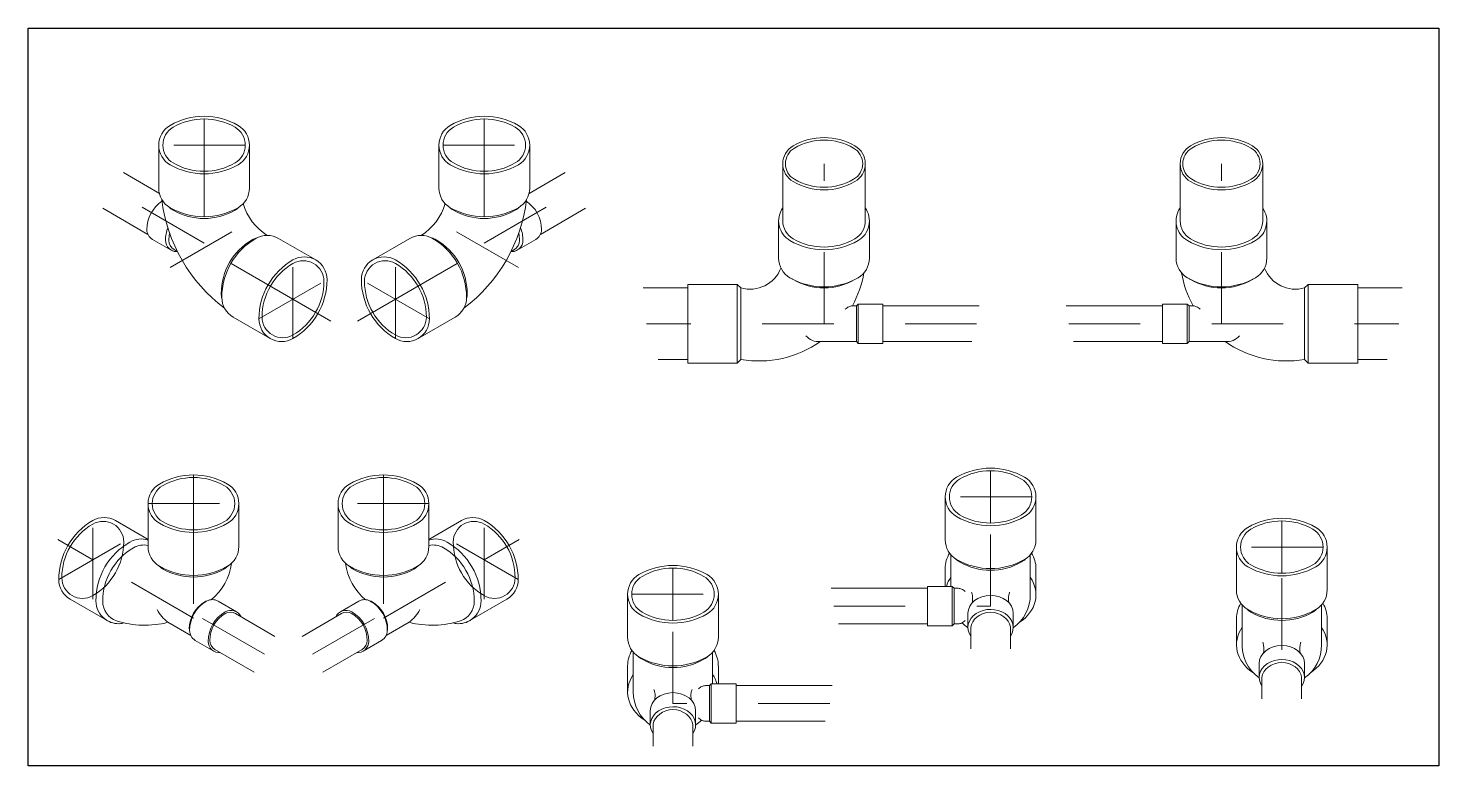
# Model space of a CAD drawing. Header units: millimetres. Extents: x 1263 to 3002, y 1308 to 2683.
# Drawn here: x 1526.415 to 1528.39, y 1341.481 to 1342.513 of the extents above; entities that cross this region are included whole.
import ezdxf

# ---------------------------------------------------------------- set-up
doc = ezdxf.new("R2010")
doc.units = ezdxf.units.MM
doc.linetypes.add('ACAD_ISO04W100', pattern=[30, 24, -3, 0, -3])
doc.layers.add('EJE HID.', color=125, linetype='ACAD_ISO04W100', lineweight=13)
doc.layers.add('sanitaria', color=1, linetype='Continuous', lineweight=0)

msp = doc.modelspace()

# ---------------------------------------------------------------- linework, layer by layer
msp.add_lwpolyline([(1528.38974, 1341.48135), (1526.4153, 1341.48135), (1526.4153, 1342.51289), (1528.38974, 1342.51289)], close=True)
at = {"layer": 'EJE HID.', "linetype": 'ACAD_ISO04W100', "ltscale": 0.004}
for p, q in [((1526.66147, 1342.38602), (1526.66147, 1342.31281)), ((1527.05372, 1342.38602), (1527.05372, 1342.31281)), ((1526.71921, 1342.34942), (1526.60374, 1342.34942)), ((1526.66147, 1342.34942), (1526.66147, 1342.20572)), ((1526.99598, 1342.34942), (1527.11145, 1342.34942)), ((1527.05372, 1342.34942), (1527.05372, 1342.20572)), ((1527.52923, 1342.09966), (1527.52923, 1342.3234)), ((1528.0855, 1342.09966), (1528.0855, 1342.3234)), ((1526.66147, 1342.21247), (1526.53405, 1342.28604)), ((1527.05372, 1342.21247), (1527.18114, 1342.28604)), ((1526.61384, 1342.17822), (1526.7091, 1342.23322)), ((1527.10135, 1342.17822), (1527.00609, 1342.23322)), ((1526.78592, 1342.13387), (1526.66147, 1342.20572)), ((1526.92927, 1342.13387), (1527.05372, 1342.20572)), ((1526.78592, 1342.07887), (1526.78592, 1342.18887)), ((1526.92927, 1342.07887), (1526.92927, 1342.18887)), ((1526.73829, 1342.10637), (1526.83355, 1342.16137)), ((1526.73829, 1342.10637), (1526.83355, 1342.16137)), ((1526.9769, 1342.10637), (1526.88164, 1342.16137)), ((1526.9769, 1342.10637), (1526.88164, 1342.16137)), ((1526.8389, 1342.10328), (1526.78592, 1342.13387)), ((1526.87629, 1342.10328), (1526.92927, 1342.13387)), ((1527.74284, 1342.09966), (1527.28096, 1342.09966)), ((1527.87189, 1342.09966), (1528.33377, 1342.09966)), ((1526.64664, 1341.80766), (1526.64664, 1341.88819)), ((1526.91259, 1341.80766), (1526.91259, 1341.88819)), ((1527.76238, 1341.89399), (1527.76238, 1341.82078)), ((1526.58313, 1341.84793), (1526.71015, 1341.84793)), ((1526.9761, 1341.84793), (1526.84908, 1341.84793)), ((1527.82012, 1341.85738), (1527.70465, 1341.85738)), ((1527.76238, 1341.70468), (1527.76238, 1341.85738)), ((1526.50568, 1341.71431), (1526.50568, 1341.82431)), ((1527.05355, 1341.71431), (1527.05355, 1341.82431)), ((1526.64664, 1341.80766), (1526.64664, 1341.68793)), ((1526.91259, 1341.80766), (1526.91259, 1341.68793)), ((1528.17004, 1341.82383), (1528.17004, 1341.75063)), ((1526.50568, 1341.76931), (1526.45654, 1341.79768)), ((1526.45805, 1341.74181), (1526.55332, 1341.79681)), ((1527.10118, 1341.74181), (1527.00592, 1341.79681)), ((1527.05355, 1341.76931), (1527.1027, 1341.79768)), ((1528.22777, 1341.78723), (1528.1123, 1341.78723)), ((1528.17004, 1341.64353), (1528.17004, 1341.78723)), ((1526.64664, 1341.68793), (1526.50568, 1341.76931)), ((1526.91259, 1341.68793), (1527.05355, 1341.76931)), ((1527.31781, 1341.75784), (1527.31781, 1341.68464)), ((1527.26008, 1341.72124), (1527.37555, 1341.72124)), ((1527.31781, 1341.56854), (1527.31781, 1341.72124)), ((1526.74601, 1341.63737), (1526.64664, 1341.69474)), ((1526.81322, 1341.63737), (1526.91259, 1341.69474)), ((1527.54301, 1341.70468), (1527.76238, 1341.70468)), ((1527.53719, 1341.56854), (1527.31781, 1341.56854))]:
    msp.add_line(p, q, dxfattribs=at)
at = {"layer": 'sanitaria'}
for p, q in [((1526.59796, 1342.34942), (1526.59796, 1342.28942)), ((1526.72498, 1342.34942), (1526.72498, 1342.28942)), ((1526.99021, 1342.34942), (1526.99021, 1342.28942)), ((1527.11723, 1342.34942), (1527.11723, 1342.28942)), ((1527.4715, 1342.24336), (1527.4715, 1342.3234)), ((1527.58697, 1342.24336), (1527.58697, 1342.3234)), ((1528.02776, 1342.24336), (1528.02776, 1342.3234)), ((1528.14323, 1342.24336), (1528.14323, 1342.3234)), ((1526.54845, 1342.311), (1526.59887, 1342.2819)), ((1527.16674, 1342.311), (1527.11632, 1342.2819)), ((1526.51965, 1342.26108), (1526.58289, 1342.22457)), ((1527.19555, 1342.26108), (1527.1323, 1342.22457)), ((1527.46573, 1342.24336), (1527.46573, 1342.19136)), ((1527.59274, 1342.24336), (1527.59274, 1342.19136)), ((1528.02199, 1342.24336), (1528.02199, 1342.19136)), ((1528.14901, 1342.24336), (1528.14901, 1342.19136)), ((1526.81767, 1342.18887), (1526.76571, 1342.21887)), ((1526.89752, 1342.18887), (1526.94948, 1342.21887)), ((1526.61533, 1342.2025), (1526.58935, 1342.2175)), ((1526.61937, 1342.2035), (1526.62398, 1342.20084)), ((1527.09582, 1342.2035), (1527.09121, 1342.20084)), ((1527.09986, 1342.2025), (1527.12584, 1342.2175)), ((1527.2763, 1342.14966), (1527.33852, 1342.14966)), ((1527.4078, 1342.15466), (1527.33852, 1342.15466)), ((1527.33852, 1342.04466), (1527.33852, 1342.15466)), ((1527.33852, 1342.15353), (1527.33852, 1342.0458)), ((1527.41286, 1342.14966), (1527.4078, 1342.15466)), ((1527.4078, 1342.15466), (1527.4078, 1342.04466)), ((1527.41286, 1342.14966), (1527.41286, 1342.04966)), ((1528.20188, 1342.14966), (1528.20693, 1342.15466)), ((1528.20188, 1342.14966), (1528.20188, 1342.04966)), ((1528.20693, 1342.15466), (1528.27621, 1342.15466)), ((1528.20693, 1342.15466), (1528.20693, 1342.04466)), ((1528.27621, 1342.04466), (1528.27621, 1342.15466)), ((1528.27621, 1342.15353), (1528.27621, 1342.0458)), ((1528.33844, 1342.14966), (1528.27621, 1342.14966)), ((1527.57455, 1342.12466), (1527.56886, 1342.12466)), ((1527.57455, 1342.12466), (1527.57708, 1342.12716)), ((1527.57455, 1342.12466), (1527.57455, 1342.07466)), ((1527.57708, 1342.12716), (1527.61172, 1342.12716)), ((1527.57708, 1342.12716), (1527.57708, 1342.07216)), ((1527.61172, 1342.12716), (1527.61172, 1342.07216)), ((1527.74652, 1342.12466), (1527.61172, 1342.12466)), ((1527.86821, 1342.12466), (1528.00302, 1342.12466)), ((1528.03766, 1342.12716), (1528.00302, 1342.12716)), ((1528.00302, 1342.12716), (1528.00302, 1342.07216)), ((1528.04018, 1342.12466), (1528.03766, 1342.12716)), ((1528.03766, 1342.12716), (1528.03766, 1342.07216)), ((1528.04018, 1342.12466), (1528.04587, 1342.12466)), ((1528.04018, 1342.12466), (1528.04018, 1342.07466)), ((1526.75416, 1342.07887), (1526.7022, 1342.10887)), ((1526.96103, 1342.07887), (1527.01299, 1342.10887)), ((1527.57455, 1342.07466), (1527.52412, 1342.07466)), ((1527.57455, 1342.07466), (1527.57708, 1342.07216)), ((1527.57708, 1342.07216), (1527.61172, 1342.07216)), ((1527.73633, 1342.07466), (1527.61172, 1342.07466)), ((1527.8784, 1342.07466), (1528.00302, 1342.07466)), ((1528.03766, 1342.07216), (1528.00302, 1342.07216)), ((1528.04018, 1342.07466), (1528.03766, 1342.07216)), ((1528.04018, 1342.07466), (1528.09061, 1342.07466)), ((1527.29706, 1342.04966), (1527.33852, 1342.04966)), ((1527.4078, 1342.04466), (1527.33852, 1342.04466)), ((1527.41286, 1342.04966), (1527.4078, 1342.04466)), ((1528.20188, 1342.04966), (1528.20693, 1342.04466)), ((1528.20693, 1342.04466), (1528.27621, 1342.04466)), ((1528.31768, 1342.04966), (1528.27621, 1342.04966)), ((1526.58313, 1341.84793), (1526.58313, 1341.78793)), ((1526.71015, 1341.84793), (1526.71015, 1341.78793)), ((1526.84908, 1341.84793), (1526.84908, 1341.78793)), ((1526.9761, 1341.84793), (1526.9761, 1341.78793)), ((1527.69887, 1341.85738), (1527.69887, 1341.79738)), ((1527.82589, 1341.85738), (1527.82589, 1341.79738)), ((1526.58313, 1341.79793), (1526.53744, 1341.82431)), ((1526.9761, 1341.79793), (1527.02179, 1341.82431)), ((1528.10653, 1341.78723), (1528.10653, 1341.72723)), ((1528.23355, 1341.78723), (1528.23355, 1341.72723)), ((1527.7069, 1341.73218), (1527.7069, 1341.77628)), ((1527.81793, 1341.72009), (1527.81793, 1341.77636)), ((1527.6989, 1341.75735), (1527.6989, 1341.73218)), ((1527.82587, 1341.75735), (1527.82587, 1341.7207)), ((1527.53933, 1341.72968), (1527.67413, 1341.72968)), ((1527.70877, 1341.73218), (1527.67413, 1341.73218)), ((1527.67413, 1341.73218), (1527.67413, 1341.67718)), ((1527.7113, 1341.72968), (1527.70877, 1341.73218)), ((1527.70877, 1341.73218), (1527.70877, 1341.67718)), ((1527.7113, 1341.72968), (1527.71699, 1341.72968)), ((1527.7113, 1341.72968), (1527.7113, 1341.67968)), ((1526.52589, 1341.68431), (1526.47393, 1341.71431)), ((1526.70694, 1341.6966), (1526.68096, 1341.7116)), ((1526.85229, 1341.6966), (1526.87827, 1341.7116)), ((1527.03334, 1341.68431), (1527.0853, 1341.71431)), ((1527.2543, 1341.72124), (1527.2543, 1341.66124)), ((1527.38132, 1341.72124), (1527.38132, 1341.66124)), ((1528.11456, 1341.65426), (1528.11456, 1341.70613)), ((1528.22559, 1341.64993), (1528.22559, 1341.7062)), ((1526.7055, 1341.6941), (1526.76044, 1341.66237)), ((1526.85374, 1341.6941), (1526.79879, 1341.66237)), ((1527.73064, 1341.69455), (1527.73064, 1341.67485)), ((1527.79412, 1341.67485), (1527.79412, 1341.69455)), ((1528.10655, 1341.6872), (1528.10655, 1341.65054)), ((1528.23352, 1341.6872), (1528.23352, 1341.65054)), ((1526.61087, 1341.68206), (1526.64274, 1341.66366)), ((1526.94836, 1341.68206), (1526.91649, 1341.66366)), ((1527.54952, 1341.67968), (1527.67413, 1341.67968)), ((1527.70877, 1341.67718), (1527.67413, 1341.67718)), ((1527.7113, 1341.67968), (1527.70877, 1341.67718)), ((1527.7113, 1341.67968), (1527.71699, 1341.67968)), ((1527.73455, 1341.67485), (1527.73455, 1341.64493)), ((1527.79009, 1341.67585), (1527.79009, 1341.64493)), ((1526.67518, 1341.6416), (1526.6492, 1341.6566)), ((1526.88405, 1341.6416), (1526.91003, 1341.6566)), ((1526.67663, 1341.6441), (1526.73157, 1341.61237)), ((1526.8826, 1341.6441), (1526.82766, 1341.61237)), ((1527.26226, 1341.58394), (1527.26226, 1341.64022)), ((1527.37329, 1341.59604), (1527.37329, 1341.64014)), ((1527.25433, 1341.62121), (1527.25433, 1341.58456)), ((1527.3813, 1341.62121), (1527.3813, 1341.59604)), ((1528.1383, 1341.6244), (1528.1383, 1341.6047)), ((1528.20178, 1341.6047), (1528.20178, 1341.6244)), ((1527.36889, 1341.59354), (1527.36321, 1341.59354)), ((1527.36889, 1341.59354), (1527.37142, 1341.59604)), ((1527.36889, 1341.59354), (1527.36889, 1341.54354)), ((1527.37142, 1341.59604), (1527.37142, 1341.54104)), ((1527.37142, 1341.59604), (1527.40606, 1341.59604)), ((1527.40606, 1341.59604), (1527.40606, 1341.54104)), ((1527.54086, 1341.59354), (1527.40606, 1341.59354)), ((1528.1422, 1341.6047), (1528.1422, 1341.57477)), ((1528.19774, 1341.6057), (1528.19774, 1341.57477)), ((1527.28607, 1341.53871), (1527.28607, 1341.55841)), ((1527.34955, 1341.55841), (1527.34955, 1341.53871)), ((1527.29011, 1341.53971), (1527.29011, 1341.50878)), ((1527.34565, 1341.53871), (1527.34565, 1341.50878)), ((1527.36889, 1341.54354), (1527.36321, 1341.54354)), ((1527.36889, 1341.54354), (1527.37142, 1341.54104)), ((1527.37142, 1341.54104), (1527.40606, 1341.54104)), ((1527.53068, 1341.54354), (1527.40606, 1341.54354))]:
    msp.add_line(p, q, dxfattribs=at)
for points in [[(1527.48593, 1342.3484, -0.2679492), (1527.57254, 1342.3484, -0.5773503), (1527.57254, 1342.2984, -0.2679492), (1527.48593, 1342.2984, -0.5773503)], [(1528.1288, 1342.3484, 0.2679492), (1528.0422, 1342.3484, 0.5773503), (1528.0422, 1342.2984, 0.2679492), (1528.1288, 1342.2984, 0.5773503)], [(1527.48776, 1342.34524, -0.2679492), (1527.57071, 1342.34524, -0.5773503), (1527.57071, 1342.30156, -0.2679492), (1527.48776, 1342.30156, -0.5773503)], [(1528.12698, 1342.34524, 0.2679492), (1528.04402, 1342.34524, 0.5773503), (1528.04402, 1342.30156, 0.2679492), (1528.12698, 1342.30156, 0.5773503)]]:
    msp.add_lwpolyline(points, format="xyb", close=True, dxfattribs=at)
for points in [[(1527.4715, 1342.26162, 0.4405148), (1527.4816, 1342.21586, 0.2679492), (1527.57687, 1342.21586, 0.4405148), (1527.58697, 1342.26162, 0.4405148)], [(1528.14323, 1342.26162, -0.4405148), (1528.13313, 1342.21586, -0.2679492), (1528.03787, 1342.21586, -0.4405148), (1528.02776, 1342.26162, -0.4405148)], [(1527.4715, 1342.24336, 0.2679492), (1527.48593, 1342.21836, 0.2679492), (1527.57254, 1342.21836, 0.2679492), (1527.58697, 1342.24336, 0.2679492)], [(1528.14323, 1342.24336, -0.2679492), (1528.1288, 1342.21836, -0.2679492), (1528.0422, 1342.21836, -0.2679492), (1528.02776, 1342.24336, -0.2679492)], [(1527.46573, 1342.19136, 0.2679492), (1527.4816, 1342.16386, 0.2679492), (1527.57687, 1342.16386, 0.2679492), (1527.59274, 1342.19136)], [(1528.14901, 1342.19136, -0.2679492), (1528.13313, 1342.16386, -0.2679492), (1528.03787, 1342.16386, -0.2679492), (1528.02199, 1342.19136)], [(1527.48442, 1342.1623, 0.0153813), (1527.48593, 1342.16136, 0.2679492), (1527.57254, 1342.16136, 0.0153813), (1527.57404, 1342.1623, 0.0153813)], [(1528.13031, 1342.1623, -0.0153813), (1528.1288, 1342.16136, -0.2679492), (1528.0422, 1342.16136, -0.0153813), (1528.04069, 1342.1623, -0.0153813)]]:
    msp.add_lwpolyline(points, format="xyb", dxfattribs=at)
for centre, radius, start, end in [((1526.62972, 1342.34942), 0.03175, 120, 240), ((1526.66147, 1342.29442), 0.09526, 60, 120), ((1526.66147, 1342.29942), 0.0866, 60, 120), ((1526.69323, 1342.34942), 0.03175, 300, 60), ((1527.02197, 1342.34942), 0.03175, 120, 240), ((1527.05372, 1342.29442), 0.09526, 60, 120), ((1527.05372, 1342.29942), 0.0866, 60, 120), ((1527.08547, 1342.34942), 0.03175, 300, 60), ((1526.6326, 1342.34942), 0.02887, 120, 240), ((1526.69034, 1342.34942), 0.02887, 300, 60), ((1527.02485, 1342.34942), 0.02887, 120, 240), ((1527.08259, 1342.34942), 0.02887, 300, 60), ((1526.66147, 1342.40442), 0.09526, 240, 300), ((1526.66147, 1342.39942), 0.0866, 240, 300), ((1527.05372, 1342.40442), 0.09526, 240, 300), ((1527.05372, 1342.39942), 0.0866, 240, 300), ((1526.62972, 1342.28942), 0.03175, 180, 240), ((1526.69323, 1342.28942), 0.03175, 300, 360), ((1527.02197, 1342.28942), 0.03175, 180, 240), ((1527.08547, 1342.28942), 0.03175, 300, 0), ((1526.62904, 1342.23125), 0.04763, 123.7778, 180), ((1526.8248, 1342.30057), 0.22421, 186.92551, 233.08362), ((1526.6326, 1342.28342), 0.02887, 225.5646, 240), ((1526.66147, 1342.34442), 0.09526, 240, 300), ((1526.66147, 1342.33342), 0.0866, 240, 300), ((1526.69034, 1342.28342), 0.02887, 300, 314.4354), ((1526.79162, 1342.28959), 0.07851, 196.29162, 237.84222), ((1526.92357, 1342.28959), 0.07851, 302.15778, 343.70838), ((1527.02485, 1342.28342), 0.02887, 225.5646, 240), ((1527.05372, 1342.34442), 0.09526, 240, 300), ((1527.05372, 1342.33342), 0.0866, 240, 300), ((1526.8904, 1342.30057), 0.22421, 306.91638, 353.07449), ((1527.08259, 1342.28342), 0.02887, 300, 314.4354), ((1527.08615, 1342.23125), 0.04763, 360, 57.60019), ((1526.59729, 1342.23125), 0.01588, 180, 240), ((1526.65502, 1342.21625), 0.04763, 158.35935, 180), ((1526.65546, 1342.216), 0.0433, 166.60241, 180), ((1526.78159, 1342.13637), 0.09526, 120, 180), ((1526.74319, 1342.19187), 0.02887, 105.5646, 120), ((1526.74983, 1342.19137), 0.03175, 60, 120), ((1526.96536, 1342.19137), 0.03175, 60, 120), ((1526.972, 1342.19187), 0.02887, 60, 74.4354), ((1526.9336, 1342.13637), 0.09526, 360, 60), ((1527.05973, 1342.216), 0.0433, 360, 13.39759), ((1527.06017, 1342.21625), 0.04763, 360, 21.64065), ((1527.1179, 1342.23125), 0.01588, 300, 0), ((1526.62327, 1342.21625), 0.01588, 180, 273.36775), ((1526.62659, 1342.216), 0.01443, 180, 240), ((1526.62327, 1342.21625), 0.01588, 240, 273.36775), ((1526.77206, 1342.14187), 0.0866, 120, 180), ((1526.94313, 1342.14187), 0.0866, 360, 60), ((1527.09192, 1342.21625), 0.01588, 266.63225, 0), ((1527.09192, 1342.21625), 0.01588, 266.63225, 300), ((1527.0886, 1342.216), 0.01443, 300, 360), ((1526.83355, 1342.10637), 0.09526, 120, 180), ((1526.82922, 1342.10887), 0.0866, 120, 180), ((1526.8018, 1342.16137), 0.03175, 0, 120), ((1526.80035, 1342.15887), 0.02887, 0, 120), ((1526.91339, 1342.16137), 0.03175, 60, 180), ((1526.91484, 1342.15887), 0.02887, 60, 180), ((1526.88164, 1342.10637), 0.09526, 360, 60), ((1526.88597, 1342.10887), 0.0866, 360, 60), ((1526.73829, 1342.16137), 0.09526, 300, 360), ((1526.9769, 1342.16137), 0.09526, 180, 240), ((1527.42557, 1342.19456), 0.04666, 254.19055, 338.43387), ((1527.43831, 1342.19648), 0.149, 331.1863, 350.01831), ((1528.17643, 1342.19648), 0.149, 189.98169, 208.8137), ((1528.18917, 1342.19456), 0.04666, 201.56613, 285.80945), ((1526.71433, 1342.14187), 0.02887, 180, 194.4354), ((1526.74262, 1342.15887), 0.0866, 300, 0), ((1526.97257, 1342.15887), 0.0866, 180, 240), ((1527.00086, 1342.14187), 0.02887, 345.5646, 0), ((1526.71808, 1342.13637), 0.03175, 180, 240), ((1526.99711, 1342.13637), 0.03175, 300, 360), ((1526.77004, 1342.10637), 0.03175, 180, 300), ((1526.77149, 1342.10887), 0.02887, 180, 300), ((1526.94371, 1342.10887), 0.02887, 240, 360), ((1526.94515, 1342.10637), 0.03175, 240, 0), ((1527.43831, 1342.19648), 0.149, 260.16467, 305.16241), ((1528.17643, 1342.19648), 0.149, 234.83759, 279.83533), ((1526.64664, 1341.79293), 0.09526, 60, 120), ((1526.64664, 1341.79793), 0.0866, 60, 120), ((1526.91259, 1341.79293), 0.09526, 60, 120), ((1526.91259, 1341.79793), 0.0866, 60, 120), ((1527.73063, 1341.85738), 0.03175, 120, 240), ((1527.76238, 1341.80238), 0.09526, 60, 120), ((1527.76238, 1341.80738), 0.0866, 60, 120), ((1527.79414, 1341.85738), 0.03175, 300, 60), ((1526.61489, 1341.84793), 0.03175, 120, 240), ((1526.61778, 1341.84793), 0.02887, 120, 240), ((1526.67551, 1341.84793), 0.02887, 300, 60), ((1526.6784, 1341.84793), 0.03175, 300, 60), ((1526.88084, 1341.84793), 0.03175, 120, 240), ((1526.88372, 1341.84793), 0.02887, 120, 240), ((1526.94146, 1341.84793), 0.02887, 300, 60), ((1526.94434, 1341.84793), 0.03175, 300, 60), ((1527.73351, 1341.85738), 0.02887, 120, 240), ((1527.79125, 1341.85738), 0.02887, 300, 60), ((1526.55332, 1341.74181), 0.09526, 120, 180), ((1526.52156, 1341.79681), 0.03175, 60, 120), ((1527.03767, 1341.79681), 0.03175, 60, 120), ((1527.00592, 1341.74181), 0.09526, 360, 60), ((1527.76238, 1341.91238), 0.09526, 240, 300), ((1527.76238, 1341.90738), 0.0866, 240, 300), ((1528.17004, 1341.73223), 0.09526, 60, 120), ((1526.54899, 1341.74431), 0.0866, 120, 180), ((1526.52012, 1341.79431), 0.02887, 0, 120), ((1526.64664, 1341.90293), 0.09526, 240, 300), ((1526.64664, 1341.89793), 0.0866, 240, 300), ((1526.91259, 1341.90293), 0.09526, 240, 300), ((1526.91259, 1341.89793), 0.0866, 240, 300), ((1527.03911, 1341.79431), 0.02887, 60, 180), ((1527.01025, 1341.74431), 0.0866, 0, 60), ((1528.13828, 1341.78723), 0.03175, 120, 240), ((1528.14117, 1341.78723), 0.02887, 120, 240), ((1528.17004, 1341.73723), 0.0866, 60, 120), ((1528.19891, 1341.78723), 0.02887, 300, 60), ((1528.20179, 1341.78723), 0.03175, 300, 60), ((1526.46238, 1341.79431), 0.0866, 300, 0), ((1526.60528, 1341.71181), 0.09526, 120, 180), ((1526.60614, 1341.71131), 0.0866, 120, 180), ((1526.57352, 1341.76681), 0.03175, 72.38175, 120), ((1526.57728, 1341.76131), 0.02887, 78.29101, 120), ((1526.61489, 1341.78793), 0.03175, 180, 240), ((1526.6784, 1341.78793), 0.03175, 300, 360), ((1526.88084, 1341.78793), 0.03175, 180, 240), ((1526.94434, 1341.78793), 0.03175, 300, 0), ((1526.98571, 1341.76681), 0.03175, 60, 107.61825), ((1526.98196, 1341.76131), 0.02887, 60, 101.70899), ((1526.95309, 1341.71131), 0.0866, 360, 60), ((1526.95396, 1341.71181), 0.09526, 360, 60), ((1527.09685, 1341.79431), 0.0866, 180, 240), ((1527.73063, 1341.79738), 0.03175, 180, 240), ((1527.79414, 1341.79738), 0.03175, 300, 360), ((1527.73351, 1341.79138), 0.02887, 225.5646, 240), ((1527.76238, 1341.85238), 0.09526, 240, 300), ((1527.76238, 1341.84138), 0.0866, 240, 300), ((1527.79125, 1341.79138), 0.02887, 300, 314.4354), ((1526.61778, 1341.78193), 0.02887, 225.5646, 240), ((1526.64664, 1341.84293), 0.09526, 240, 300), ((1526.64664, 1341.83193), 0.0866, 240, 300), ((1526.62265, 1341.77398), 0.07769, 309.06486, 352.93243), ((1526.67551, 1341.78193), 0.02887, 300, 314.4354), ((1526.93658, 1341.77398), 0.07769, 187.06757, 230.93514), ((1526.88372, 1341.78193), 0.02887, 225.5646, 240), ((1526.91259, 1341.84293), 0.09526, 240, 300), ((1526.91259, 1341.83193), 0.0866, 240, 300), ((1526.94146, 1341.78193), 0.02887, 300, 314.4354), ((1527.28606, 1341.72124), 0.03175, 120, 240), ((1527.28894, 1341.72124), 0.02887, 120, 240), ((1527.31781, 1341.66624), 0.09526, 60, 120), ((1527.31781, 1341.67124), 0.0866, 60, 120), ((1527.34668, 1341.72124), 0.02887, 300, 60), ((1527.34957, 1341.72124), 0.03175, 300, 60), ((1528.17004, 1341.84223), 0.09526, 240, 300), ((1528.17004, 1341.83723), 0.0866, 240, 300), ((1526.48981, 1341.74181), 0.03175, 180, 240), ((1526.49125, 1341.74431), 0.02887, 180, 300), ((1527.06798, 1341.74431), 0.02887, 240, 0), ((1527.06943, 1341.74181), 0.03175, 300, 0), ((1528.13828, 1341.72723), 0.03175, 180, 240), ((1528.20179, 1341.72723), 0.03175, 300, 360), ((1526.54177, 1341.71181), 0.03175, 180, 284.55535), ((1526.54841, 1341.71131), 0.02887, 180, 250.85755), ((1526.68413, 1341.6731), 0.0433, 120, 180), ((1526.6889, 1341.67035), 0.04763, 120, 180), ((1526.6697, 1341.6981), 0.01443, 105.5646, 120), ((1526.67302, 1341.69785), 0.01588, 60, 120), ((1526.88621, 1341.69785), 0.01588, 60, 120), ((1526.88953, 1341.6981), 0.01443, 60, 74.4354), ((1526.87034, 1341.67035), 0.04763, 360, 60), ((1526.8751, 1341.6731), 0.0433, 360, 60), ((1527.01746, 1341.71181), 0.03175, 255.44465, 0), ((1527.01082, 1341.71131), 0.02887, 289.14245, 360), ((1527.76233, 1341.72009), 0.0556, 304.86939, 0.63202), ((1526.64124, 1341.72318), 0.05112, 207.29122, 233.55814), ((1526.71488, 1341.65535), 0.04763, 120, 180), ((1526.71271, 1341.6566), 0.0433, 120, 180), ((1526.699, 1341.68285), 0.01588, 24.9032, 120), ((1526.69828, 1341.6816), 0.01443, 60, 120), ((1526.86023, 1341.68285), 0.01588, 60, 155.0968), ((1526.86095, 1341.6816), 0.01443, 60, 120), ((1526.84436, 1341.65535), 0.04763, 360, 60), ((1526.84652, 1341.6566), 0.0433, 360, 60), ((1526.918, 1341.72318), 0.05112, 306.44186, 332.70878), ((1527.31781, 1341.77624), 0.09526, 240, 300), ((1527.31781, 1341.77124), 0.0866, 240, 300), ((1528.14117, 1341.72123), 0.02887, 225.5646, 240), ((1528.17004, 1341.78223), 0.09526, 240, 300), ((1528.17004, 1341.77123), 0.0866, 240, 300), ((1528.19891, 1341.72123), 0.02887, 300, 314.4354), ((1526.54177, 1341.71181), 0.03175, 240, 281.13693), ((1526.5783, 1341.80635), 0.12849, 252.16441, 284.68639), ((1526.65527, 1341.6731), 0.01443, 180, 194.4354), ((1526.65714, 1341.67035), 0.01588, 180, 240), ((1526.90209, 1341.67035), 0.01588, 300, 360), ((1526.90397, 1341.6731), 0.01443, 345.5646, 0), ((1526.98094, 1341.80635), 0.12849, 255.31361, 287.83559), ((1527.01746, 1341.71181), 0.03175, 258.86307, 300), ((1527.76233, 1341.72009), 0.0556, 224.3105, 235.25627), ((1526.68312, 1341.65535), 0.01588, 180, 275.0968), ((1526.68384, 1341.6566), 0.01443, 180, 240), ((1526.87611, 1341.65535), 0.01588, 264.9032, 0), ((1526.87539, 1341.6566), 0.01443, 300, 360), ((1527.28606, 1341.66124), 0.03175, 180, 240), ((1527.34957, 1341.66124), 0.03175, 300, 0), ((1528.16999, 1341.64993), 0.0556, 175.53211, 235.25627), ((1528.16999, 1341.64993), 0.0556, 304.86939, 0.63202), ((1527.28894, 1341.65524), 0.02887, 225.5646, 240), ((1527.31781, 1341.71624), 0.09526, 240, 300), ((1527.31781, 1341.70524), 0.0866, 240, 300), ((1527.34668, 1341.65524), 0.02887, 300, 314.4354), ((1527.31786, 1341.58394), 0.0556, 179.36798, 235.13061), ((1527.31786, 1341.58394), 0.0556, 304.74373, 315.6895)]:
    msp.add_arc(centre, radius, start, end, dxfattribs=at)
for centre, major_axis, ratio, start_param, end_param in [((1527.76238, 1341.75735), (-0.06348, 0), 0.7938566, 5.8444954, 6.2831853), ((1527.76238, 1341.75735), (-0.06348, 0), 0.7938566, 3.1415927, 3.5802825), ((1527.76238, 1341.7207), (-0.06348, 0), 0.7938566, 5.7756519, 6.0532885), ((1527.76238, 1341.7207), (-0.06348, 0), 0.7938566, 2.2548681, 3.6468431), ((1527.76238, 1341.69455), (-0.03174, 0), 0.7938566, 3.1415927, 6.2831853), ((1528.17004, 1341.6872), (-0.06348, 0), 0.7938566, 5.8444954, 6.2831853), ((1528.17004, 1341.6872), (-0.06348, 0), 0.7938566, 3.1415927, 3.5802825), ((1527.76238, 1341.67485), (-0.03174, 0), 0.7938566, 2.631744, 6.784598), ((1527.76238, 1341.67485), (-0.02775, 0.00402), 0.7637591, 3.3754637, 4.8226401), ((1528.17004, 1341.65054), (-0.06348, 0), 0.7938566, 5.7756519, 7.1646169), ((1528.17004, 1341.65054), (-0.06348, 0), 0.7938566, 2.2548681, 3.6468431), ((1528.17004, 1341.6244), (-0.03174, 0), 0.7938566, 3.1415927, 6.2831853), ((1528.17004, 1341.6047), (-0.03174, 0), 0.7938566, 2.631744, 6.784598), ((1528.17004, 1341.6047), (-0.02775, 0.00402), 0.7637591, 3.3754637, 4.8226401), ((1527.31781, 1341.53871), (-0.02775, 0.00402), 0.7637591, 3.3291357, 4.8226401)]:
    msp.add_ellipse(centre, major_axis=major_axis, ratio=ratio, start_param=start_param, end_param=end_param, dxfattribs=at)
at = {"layer": 'sanitaria', "extrusion": (0, 0, -1)}
for centre, major_axis, ratio, start_param, end_param in [((1527.76238, 1341.67485), (0.02775, 0.00402), 0.7637591, 3.3291357, 4.8226401), ((1527.31781, 1341.62121), (0.06348, 0), 0.7938566, 3.1415927, 3.5802825), ((1527.31781, 1341.62121), (0.06348, 0), 0.7938566, 5.8444954, 6.2831853), ((1527.31781, 1341.58456), (0.06348, 0), 0.7938566, 2.2548681, 3.6468431), ((1527.31781, 1341.58456), (0.06348, 0), 0.7938566, 5.7756519, 6.0532885), ((1528.17004, 1341.6047), (0.02775, 0.00402), 0.7637591, 3.3291357, 4.8226401), ((1527.31781, 1341.55841), (0.03174, 0), 0.7938566, 3.1415927, 6.2831853), ((1527.31781, 1341.53871), (0.03174, 0), 0.7938566, 2.631744, 6.784598), ((1527.31781, 1341.53871), (0.02775, 0.00402), 0.7637591, 3.3754637, 4.8226401)]:
    msp.add_ellipse(centre, major_axis=major_axis, ratio=ratio, start_param=start_param, end_param=end_param, dxfattribs=at)
at = {"layer": 'sanitaria'}
for points in [[(1527.56886, 1342.12466), (1527.56403, 1342.12345), (1527.55896, 1342.11984)], [(1528.04587, 1342.12466), (1528.0507, 1342.12345), (1528.05577, 1342.11984)], [(1527.52412, 1342.07466), (1527.51299, 1342.07617), (1527.50373, 1342.08284)], [(1528.09061, 1342.07466), (1528.10175, 1342.07617), (1528.11101, 1342.08284)], [(1527.71699, 1341.72968), (1527.72182, 1341.72847), (1527.72689, 1341.72486)], [(1527.73691, 1341.70959), (1527.73695, 1341.71978), (1527.73573, 1341.72417)], [(1527.78785, 1341.70959), (1527.78781, 1341.71978), (1527.78903, 1341.72417)], [(1527.71699, 1341.67968), (1527.72182, 1341.68089), (1527.72689, 1341.6845)], [(1528.14457, 1341.63944), (1528.14461, 1341.64963), (1528.14339, 1341.65402)], [(1528.19551, 1341.63944), (1528.19547, 1341.64963), (1528.19669, 1341.65402)], [(1527.29234, 1341.57345), (1527.29238, 1341.58364), (1527.29116, 1341.58803)], [(1527.34328, 1341.57345), (1527.34324, 1341.58364), (1527.34446, 1341.58803)], [(1527.36321, 1341.59354), (1527.35838, 1341.59233), (1527.35331, 1341.58872)], [(1527.36321, 1341.54354), (1527.35838, 1341.54475), (1527.35331, 1341.54836)]]:
    msp.add_spline(points, degree=3, dxfattribs=at)

doc.saveas('drawing.dxf')
